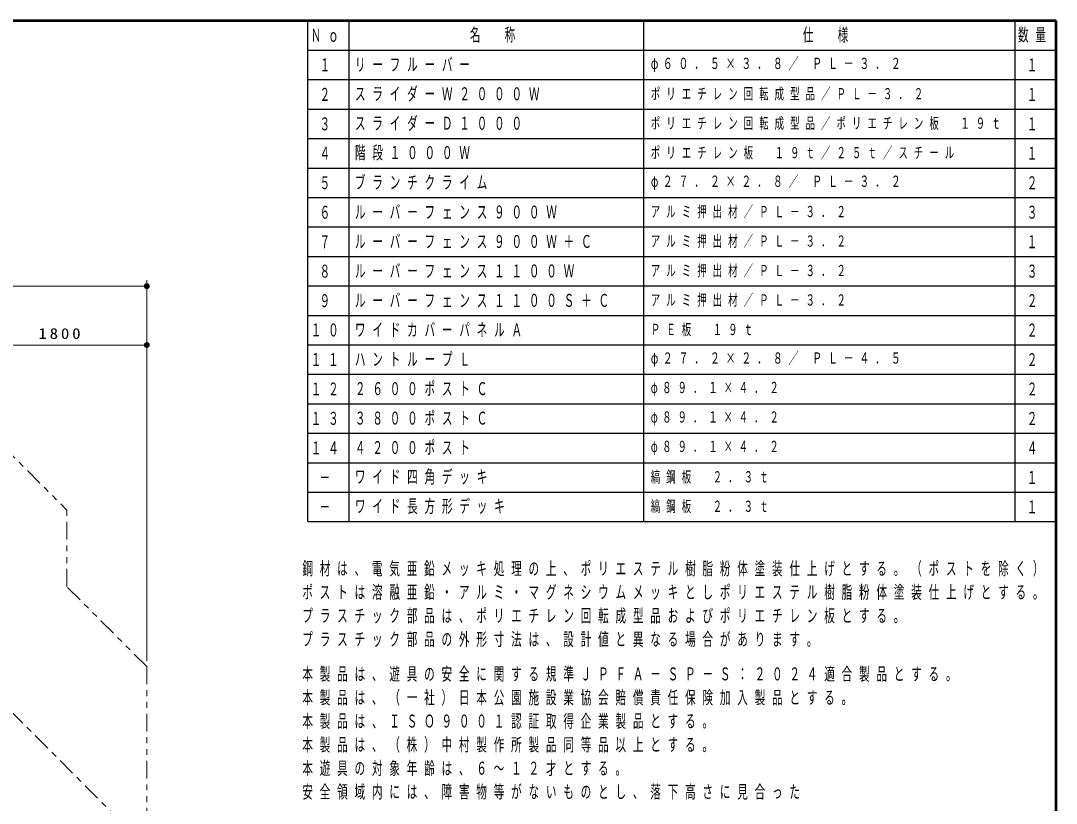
# Model space of a CAD drawing. Units: millimetres on the paper, scale 1:60. Extents: x -385 to 0, y -594 to 267.
# Drawn here: x -175.7 to 0, y 134.2 to 267 of the extents above; entities that cross this region are included whole.
import ezdxf
from ezdxf.enums import TextEntityAlignment as Align

# ---------------------------------------------------------------- set-up
doc = ezdxf.new("R2010")
doc.units = ezdxf.units.MM
doc.linetypes.add('USER2', pattern=[6, 3, -1, 1, -1])
doc.linetypes.add('USER3', pattern=[8, 3, -1, 1, -1, 1, -1])
doc.layers.add('LY_1', color=7, linetype='Continuous', lineweight=25)
doc.styles.add('ＭＳ ゴシック', font='')
doc.styles.get('ＭＳ ゴシック').set_extended_font_data('MS Gothic')

# ---------------------------------------------------------------- blocks, each defined once
blk = doc.blocks.new('filled_dot')
at = {"color": 0, "linetype": 'Continuous', "lineweight": -2, "const_width": 1.25}
blk.add_lwpolyline([(-0.625, 0, 1), (0.625, 0, 1)], format="xyb", close=True, dxfattribs=at)

msp = doc.modelspace()

# ---------------------------------------------------------------- linework, layer by layer
at = {"layer": 'LY_1', "lineweight": 50}
for p, q in [((0, 267), (-385, 267)), ((0, 0), (0, 267))]:
    msp.add_line(p, q, dxfattribs=at)
at = {"layer": 'LY_1'}
for p, q in [((-127, 182), (-127, 267)), ((-120, 182), (-120, 267)), ((-70, 182), (-70, 267)), ((-7, 182), (-7, 267)), ((-127, 262), (0, 262)), ((-127, 257), (0, 257)), ((-127, 252), (0, 252)), ((-127, 247), (0, 247)), ((-127, 242), (0, 242)), ((-127, 237), (0, 237)), ((-127, 232), (0, 232)), ((-127, 227), (0, 227)), ((-127, 222), (0, 222)), ((-127, 217), (0, 217)), ((-127, 212), (0, 212)), ((-127, 207), (0, 207)), ((-127, 202), (0, 202)), ((-127, 197), (0, 197)), ((-127, 192), (0, 192)), ((-127, 187), (0, 187)), ((-127, 182), (0, 182))]:
    msp.add_line(p, q, dxfattribs=at)
at = {"layer": 'LY_1', "lineweight": 13}
for p, q in [((-327.319, 221.967), (-154.312, 221.967)), ((-154.312, 158.402), (-154.312, 222.967)), ((-154.312, 211.967), (-184.312, 211.967))]:
    msp.add_line(p, q, dxfattribs=at)
at = {"layer": 'LY_1', "linetype": 'USER3', "lineweight": 13}
for p, q in [((-185.88, 201.967), (-167.876, 183.963)), ((-167.876, 170.966), (-167.876, 183.963)), ((-154.312, 157.402), (-167.876, 170.966)), ((-154.312, 157.402), (-154.312, 125.049))]:
    msp.add_line(p, q, dxfattribs=at)
at = {"layer": 'LY_1', "linetype": 'USER2', "lineweight": 13}
msp.add_line((-198.626, 171.226), (-123.778, 95.947), dxfattribs=at)

# ---------------------------------------------------------------- block references
at = {"layer": 'LY_1', "lineweight": 13, "xscale": 0.4, "yscale": 0.4, "rotation": 180}
for p in [(-154.312, 221.967), (-154.312, 211.967)]:
    msp.add_blockref('filled_dot', p, dxfattribs=at)

# ---------------------------------------------------------------- texts
at = {"layer": 'LY_1', "style": 'ＭＳ ゴシック', "width": 0.6}
for s, p in [('１', (-125, 259.5)), ('１', (-5, 259.5)), ('２', (-125, 254.5)), ('１', (-5, 254.5)), ('３', (-125, 249.5)), ('１', (-5, 249.5)), ('４', (-125, 244.5)), ('１', (-5, 244.5)), ('５', (-125, 239.5)), ('２', (-5, 239.5)), ('６', (-125, 234.5)), ('３', (-5, 234.5)), ('７', (-125, 229.5)), ('１', (-5, 229.5)), ('８', (-125, 224.5)), ('３', (-5, 224.5)), ('９', (-125, 219.5)), ('２', (-5, 219.5)), ('２', (-5, 214.5)), ('２', (-5, 209.5)), ('２', (-5, 204.5)), ('２', (-5, 199.5)), ('４', (-5, 194.5)), ('１', (-5, 189.5)), ('－', (-125, 189.5)), ('－', (-125, 184.5)), ('１', (-5, 184.5))]:
    msp.add_text(s, height=2.199, dxfattribs=at).set_placement(p, align=Align.MIDDLE_LEFT)
at = {"layer": 'LY_1', "style": 'ＭＳ ゴシック'}
for s, insert, char_height, attachment_point in [('\\T1.64;\\W0.6;Ｎｏ', (-126.5, 264.5), 2.199, 4), ('\\T1.64;\\W0.6;名\u3000称', (-99.5, 264.5), 2.199, 4), ('\\T1.64;\\W0.6;仕\u3000様', (-43, 264.5), 2.199, 4), ('\\T1.64;\\W0.6;数量', (-6.5, 264.5), 2.199, 4), ('\\T1.64;\\W0.6;リーフルーバー', (-119, 259.5), 2.199, 4), ('\\T1.58;\\W0.65;φ６０．５×３．８／\\~ＰＬ－３．２', (-68.8, 259.5), 1.906, 4), ('\\T1.64;\\W0.6;スライダーＷ２０００Ｗ', (-119, 254.5), 2.199, 4), ('\\T1.64;\\W0.6;ポリエチレン回転成型品／ＰＬ－３．２', (-68.8, 254.5), 1.906, 4), ('\\T1.64;\\W0.6;スライダーＤ１０００', (-119, 249.5), 2.199, 4), ('\\T1.64;\\W0.6;ポリエチレン回転成型品／ポリエチレン板\u3000１９ｔ', (-68.8, 249.5), 1.906, 4), ('\\T1.64;\\W0.6;階段１０００Ｗ', (-119, 244.5), 2.199, 4), ('\\T1.64;\\W0.6;ポリエチレン板\u3000１９ｔ／２５ｔ／スチール', (-68.8, 244.5), 1.906, 4), ('\\T1.64;\\W0.6;ブランチクライム', (-119, 239.5), 2.199, 4), ('\\T1.58;\\W0.65;φ２７．２×２．８／\\~ＰＬ－３．２', (-68.8, 239.5), 1.906, 4), ('\\T1.64;\\W0.6;ルーバーフェンス９００Ｗ', (-119, 234.5), 2.199, 4), ('\\T1.64;\\W0.6;アルミ押出材／ＰＬ－３．２', (-68.8, 234.5), 1.906, 4), ('\\T1.64;\\W0.6;ルーバーフェンス９００Ｗ＋Ｃ', (-119, 229.5), 2.199, 4), ('\\T1.64;\\W0.6;アルミ押出材／ＰＬ－３．２', (-68.8, 229.5), 1.906, 4), ('\\T1.64;\\W0.6;ルーバーフェンス１１００Ｗ', (-119, 224.5), 2.199, 4), ('\\T1.64;\\W0.6;アルミ押出材／ＰＬ－３．２', (-68.8, 224.5), 1.906, 4), ('\\T1.64;\\W0.6;ルーバーフェンス１１００Ｓ＋Ｃ', (-119, 219.5), 2.199, 4), ('\\T1.64;\\W0.6;アルミ押出材／ＰＬ－３．２', (-68.8, 219.5), 1.906, 4), ('\\T1.33;\\W1.15;1800', (-168.891, 212.967), 1.833, 8), ('\\T1.64;\\W0.6;１０', (-126.5, 214.5), 2.199, 4), ('\\T1.64;\\W0.6;ワイドカバーパネルＡ', (-119, 214.5), 2.199, 4), ('\\T1.64;\\W0.6;ＰＥ板\u3000１９ｔ', (-68.8, 214.5), 1.906, 4), ('\\T1.64;\\W0.6;ハントループＬ', (-119, 209.5), 2.199, 4), ('\\T1.58;\\W0.65;φ２７．２×２．８／\\~ＰＬ－４．５', (-68.8, 209.5), 1.906, 4), ('\\T1.64;\\W0.6;１１', (-126.5, 209.5), 2.199, 4), ('\\T1.64;\\W0.6;１２', (-126.5, 204.5), 2.199, 4), ('\\T1.64;\\W0.6;２６００ポストＣ', (-119, 204.5), 2.199, 4), ('\\T1.63;\\W0.6;φ８９．１×４．２', (-68.8, 204.5), 1.906, 4), ('\\T1.64;\\W0.6;１３', (-126.5, 199.5), 2.199, 4), ('\\T1.64;\\W0.6;３８００ポストＣ', (-119, 199.5), 2.199, 4), ('\\T1.63;\\W0.6;φ８９．１×４．２', (-68.8, 199.5), 1.906, 4), ('\\T1.64;\\W0.6;１４', (-126.5, 194.5), 2.199, 4), ('\\T1.64;\\W0.6;４２００ポスト', (-119, 194.5), 2.199, 4), ('\\T1.63;\\W0.6;φ８９．１×４．２', (-68.8, 194.5), 1.906, 4), ('\\T1.64;\\W0.6;ワイド四角デッキ', (-119, 189.5), 2.199, 4), ('\\T1.64;\\W0.6;縞鋼板\u3000２．３ｔ', (-68.8, 189.5), 1.906, 4), ('\\T1.64;\\W0.6;ワイド長方形デッキ', (-119, 184.5), 2.199, 4), ('\\T1.64;\\W0.6;縞鋼板\u3000２．３ｔ', (-68.8, 184.5), 1.906, 4), ('\\T1.64;\\W0.6;鋼材は、電気亜鉛メッキ処理の上、ポリエステル樹脂粉体塗装仕上げとする。（ポストを除く）', (-127.922, 175.143), 2.199, 1), ('\\T1.64;\\W0.6;ポストは溶融亜鉛・アルミ・マグネシウムメッキとしポリエステル樹脂粉体塗装仕上げとする。', (-127.922, 171.143), 2.199, 1), ('\\T1.64;\\W0.6;プラスチック部品は、ポリエチレン回転成型品およびポリエチレン板とする。', (-127.922, 167.143), 2.199, 1), ('\\T1.64;\\W0.6;プラスチック部品の外形寸法は、設計値と異なる場合があります。', (-127.922, 163.143), 2.199, 1), ('\\T1.64;\\W0.6;本製品は、遊具の安全に関する規準ＪＰＦＡ－ＳＰ－Ｓ：２０２４適合製品とする。', (-127.922, 157.257), 2.199, 1), ('\\T1.64;\\W0.6;本製品は、（一社）日本公園施設業協会賠償責任保険加入製品とする。', (-127.922, 153.257), 2.199, 1), ('\\T1.64;\\W0.6;本製品は、ＩＳＯ９００１認証取得企業製品とする。', (-127.922, 149.257), 2.199, 1), ('\\T1.64;\\W0.6;本製品は、（株）中村製作所製品同等品以上とする。', (-127.922, 145.257), 2.199, 1), ('\\T1.64;\\W0.6;本遊具の対象年齢は、６～１２才とする。', (-127.922, 141.257), 2.199, 1), ('\\T1.64;\\W0.6;安全領域内には、障害物等がないものとし、落下高さに見合った', (-127.922, 137.257), 2.199, 1)]:
    msp.add_mtext(s, dxfattribs=dict(at, insert=insert, char_height=char_height, attachment_point=attachment_point))

doc.saveas('drawing.dxf')
